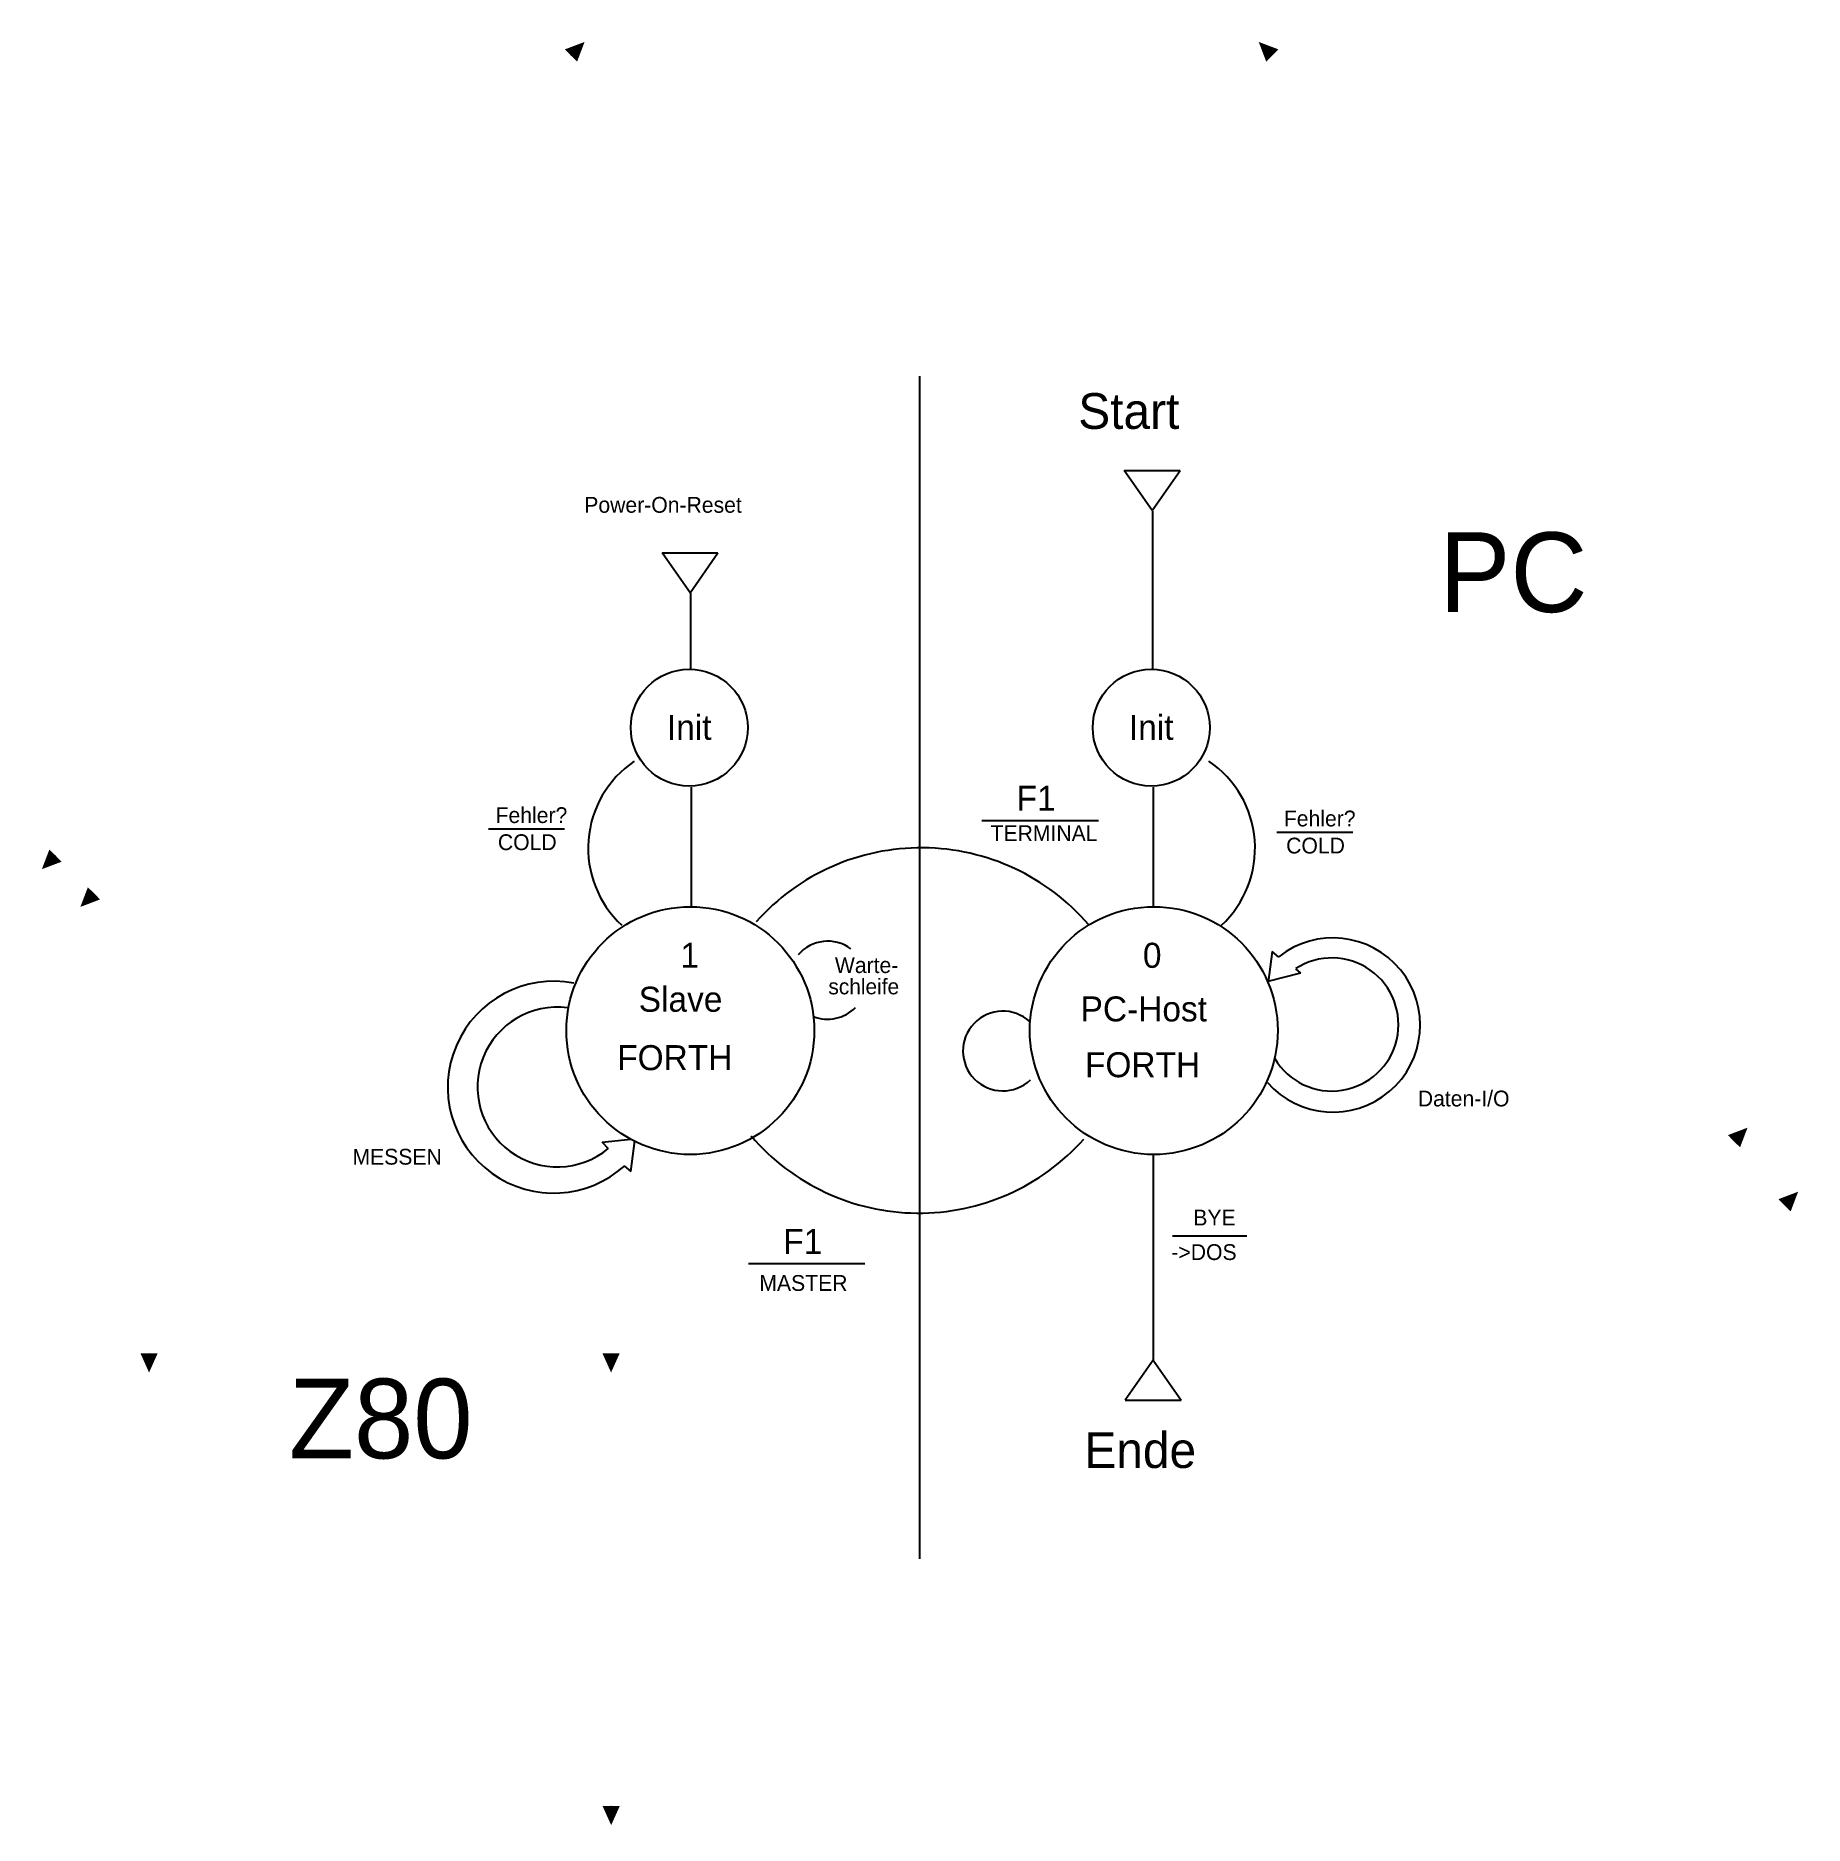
# Model space of a CAD drawing. Extents: x -3.8 to 14.5, y -4 to 14.5.
import ezdxf
from ezdxf.enums import TextEntityAlignment as Align

# ---------------------------------------------------------------- set-up
doc = ezdxf.new("R2010")
doc.units = 0
doc.linetypes.add('DASHDOT', pattern=[0])
doc.layers.get('0').update_dxf_attribs({"linetype": 'CONTINUOUS'})
doc.layers.add('1', color=7, linetype='DASHDOT')

# ---------------------------------------------------------------- blocks, each defined once
blk = doc.blocks.new('PF')
at = {"color": 0}
for points in [[(5.6, 4.8), (5.6, 4.6), (5.511, 4.602)], [(5.6, 4.8), (5.6, 4.6), (5.689, 4.602)]]:
    blk.add_solid(points, dxfattribs=at)

msp = doc.modelspace()

# ---------------------------------------------------------------- linework, layer by layer
at = {"color": 0}
for p, q in [((7.485, 9.99), (8.062, 9.99)), ((7.773, 9.578), (7.485, 9.99)), ((7.773, 9.578), (8.062, 9.99)), ((7.78, 7.933), (7.78, 9.57)), ((2.998, 8.727), (2.71, 9.139)), ((2.71, 9.139), (3.286, 9.139)), ((2.998, 8.727), (3.286, 9.139)), ((3.004, 7.933), (3.004, 8.723)), ((3.009, 6.718), (3.009, 5.482)), ((7.784, 6.718), (7.784, 5.482)), ((6.013, 6.372), (7.218, 6.372)), ((0.914, 6.285), (1.701, 6.285)), ((9.062, 6.25), (9.849, 6.25)), ((9.014, 5.017), (8.973, 4.7)), ((9.081, 4.959), (9.014, 5.017)), ((9.256, 4.837), (9.307, 4.793)), ((9.307, 4.793), (8.97, 4.709)), ((2.09, 3.045), (2.386, 3.078)), ((2.154, 2.977), (2.09, 3.045)), ((2.386, 2.742), (2.426, 3.059)), ((2.319, 2.8), (2.386, 2.742)), ((7.784, 2.915), (7.784, 0.792)), ((7.983, 2.077), (8.751, 2.077)), ((3.6, 1.791), (4.805, 1.791)), ((7.784, 0.792), (7.496, 0.38)), ((7.784, 0.792), (8.072, 0.38)), ((7.496, 0.38), (8.072, 0.38))]:
    msp.add_line(p, q, dxfattribs=at)
for centre, radius in [((2.989, 7.332), 0.604), ((7.764, 7.332), 0.604), ((3, 4.2), 1.281), ((7.79, 4.2), 1.281)]:
    msp.add_circle(centre, radius, dxfattribs=at)
for centre, radius, start, end in [((3.031, 6.086), 1.087, 124.1844, 227.1369), ((7.75, 6.086), 1.087, 312.8631, 55.8156), ((5.386, 3.809), 2.281, 40.5729, 138.3706), ((4.42, 4.721), 0.403, 53.5833, 139.2821), ((9.642, 4.257), 0.901, 221.2003, 128.3278), ((9.631, 4.263), 0.688, 210.7846, 122.9549), ((1.588, 3.615), 1.095, 79.0471, 312.1422), ((1.626, 3.617), 0.826, 82.768, 309.4752), ((4.42, 4.721), 0.403, 248.4024, 315.7867), ((6.23, 3.989), 0.412, 47.4616, 313.7352), ((5.362, 4.594), 2.281, 220.5729, 318.3706)]:
    msp.add_arc(centre, radius, start, end, dxfattribs=at)
at = {"layer": '1', "color": 0}
msp.add_line((5.373, -1.263), (5.373, 10.967), dxfattribs=at)

# ---------------------------------------------------------------- block references
at = {"color": 0, "xscale": -1, "rotation": 315}
msp.add_blockref('PF', (2.473, 7.068), dxfattribs=at)
at = {"color": 0}
for p, rotation in [((8.309, 7.068), 45), ((3.652, 5.303), 135), ((4.05, 4.913), 135), ((3.006, 5.465), 180), ((7.781, 5.465), 180), ((7.782, 0.785), 180)]:
    msp.add_blockref('PF', p, dxfattribs=dict(at, rotation=rotation))
at = {"color": 0, "xscale": -1, "yscale": -1, "rotation": 135}
for p in [(6.573, 3.762), (7.096, 3.1)]:
    msp.add_blockref('PF', p, dxfattribs=at)

# ---------------------------------------------------------------- texts
at = {"color": 0}
for s, height, p in [('Start', 0.3697, (7.01, 10.421)), ('Power-On-Reset', 0.16349, (1.904, 9.554)), ('PC', 0.8241, (10.741, 8.527)), ('Slave', 0.2585, (2.467, 4.395)), ('PC-Host', 0.2585, (7.034, 4.295)), ('FORTH', 0.2585, (2.244, 3.791)), ('FORTH', 0.2585, (7.079, 3.718)), ('Daten-I/O', 0.1635, (10.519, 3.416)), ('MESSEN', 0.1635, (-0.492, 2.814)), ('BYE', 0.1635, (8.199, 2.185)), ('->DOS', 0.1635, (7.972, 1.828)), ('Z80', 0.8241, (-1.149, -0.223)), ('Ende', 0.3697, (7.073, -0.322))]:
    msp.add_text(s, height=height, dxfattribs=at).set_placement(p)
for s, height, p in [('Init', 0.2585, (2.989, 7.206)), ('Init', 0.2585, (7.764, 7.206)), ('F1', 0.2585, (6.574, 6.473)), ('Fehler?', 0.1635, (1.358, 6.346)), ('Fehler?', 0.1635, (9.505, 6.311)), ('TERMINAL', 0.1635, (6.656, 6.159)), ('COLD', 0.1635, (1.315, 6.066)), ('COLD', 0.1635, (9.462, 6.031)), ('1', 0.259, (2.994, 4.849)), ('0', 0.259, (7.774, 4.849)), ('Warte-', 0.1635, (4.822, 4.795)), ('F1', 0.2585, (4.162, 1.891)), ('MASTER', 0.1635, (4.169, 1.509))]:
    msp.add_text(s, height=height, dxfattribs=at).set_placement(p, align=Align.CENTER)
at = {"layer": '1', "color": 0}
msp.add_text('schleife', height=0.1613, dxfattribs=at).set_placement((4.427, 4.575))

doc.saveas('drawing.dxf')
